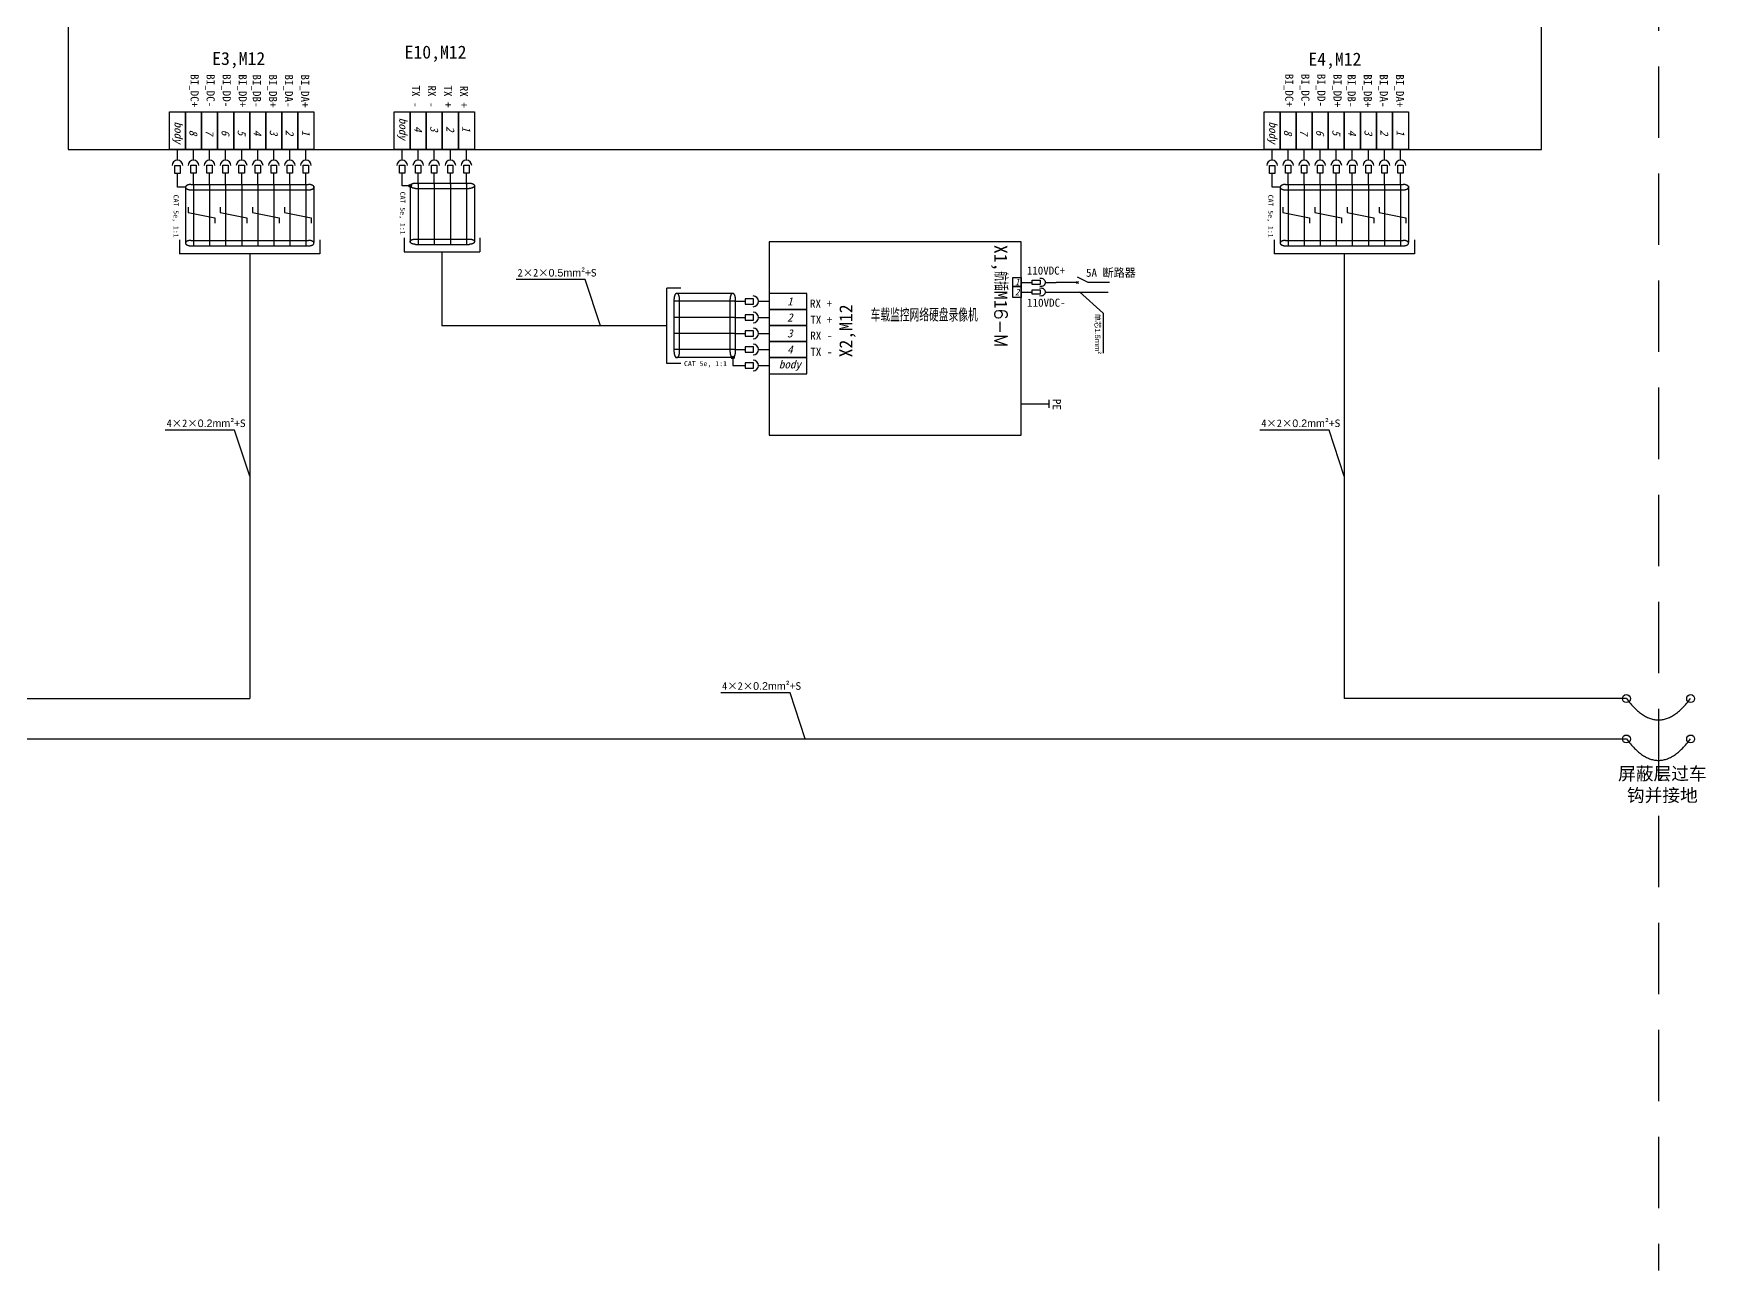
# Model space of a CAD drawing. Header units: millimetres. Extents: x -9110 to 102990, y -380 to 207980.
# Drawn here: x 25230 to 36943, y 121627 to 130296 of the extents above; entities that cross this region are included whole.
import ezdxf

# ---------------------------------------------------------------- set-up
doc = ezdxf.new("R2010")
doc.units = ezdxf.units.MM
doc.header["$LTSCALE"] = 1000
doc.header["$MEASUREMENT"] = 0
doc.linetypes.add('DASHED', pattern=[0.75, 0.5, -0.25])
doc.layers.add('电气', color=7, linetype='Continuous')
doc.layers.add('连接线', color=7, linetype='Continuous')
doc.styles.add('HORIZONTALGBCBIG', font='txt.shx', dxfattribs={"bigfont": 'gbcbig.shx'})
doc.styles.get("Standard").update_dxf_attribs({"font": 'simhei.ttf'})
doc.styles.add('STYLE1', font='txt.shx')
doc.dimstyles.get("Standard").update_dxf_attribs({"dimscale": 2, "dimtxt": 2.5, "dimasz": 2.5, "dimexe": 1.2, "dimexo": 0, "dimgap": 1.2, "dimtad": 0, "dimtih": 1, "dimtoh": 1, "dimzin": 12, "dimdsep": 46, "dimtxsty": 'STYLE1', "dimcen": 0.09, "dimadec": 0, "dimazin": 3, "dimtfac": 1, "dimtofl": 0, "dimtmove": 0, "dimatfit": 3, "dimfxl": 1.2, "dimtolj": 1, "dimtzin": 0, "dimarcsym": 0})

msp = doc.modelspace()

# ---------------------------------------------------------------- linework, layer by layer
at = {"color": 9, "linetype": 'Continuous'}
for p, q in [((26239, 129409), (26239, 129484)), ((26351, 129409), (26351, 129484)), ((26464, 129409), (26464, 129484)), ((26576, 129409), (26576, 129484)), ((26689, 129409), (26689, 129484)), ((26801, 129409), (26801, 129484)), ((26914, 129409), (26914, 129484)), ((27026, 129409), (27026, 129484)), ((27139, 129409), (27139, 129484)), ((27813, 129409), (27813, 129484)), ((27926, 129409), (27926, 129484)), ((28038, 129409), (28038, 129484)), ((28151, 129409), (28151, 129484)), ((28263, 129409), (28263, 129484)), ((33907, 129409), (33907, 129484)), ((34019, 129409), (34019, 129484)), ((34132, 129409), (34132, 129484)), ((34244, 129409), (34244, 129484)), ((34357, 129409), (34357, 129484)), ((34469, 129409), (34469, 129484)), ((34582, 129409), (34582, 129484)), ((34694, 129409), (34694, 129484)), ((34807, 129409), (34807, 129484)), ((26239, 129240), (26239, 129315)), ((26351, 129240), (26351, 129315)), ((26464, 129240), (26464, 129315)), ((26576, 129240), (26576, 129315)), ((26689, 129240), (26689, 129315)), ((26801, 129240), (26801, 129315)), ((26914, 129240), (26914, 129315)), ((27026, 129240), (27026, 129315)), ((27139, 129240), (27139, 129315)), ((27813, 129240), (27813, 129315)), ((27926, 129240), (27926, 129315)), ((28038, 129240), (28038, 129315)), ((28151, 129240), (28151, 129315)), ((28263, 129240), (28263, 129315)), ((33907, 129240), (33907, 129315)), ((34019, 129240), (34019, 129315)), ((34132, 129240), (34132, 129315)), ((34244, 129240), (34244, 129315)), ((34357, 129240), (34357, 129315)), ((34469, 129240), (34469, 129315)), ((34582, 129240), (34582, 129315)), ((34694, 129240), (34694, 129315)), ((34807, 129240), (34807, 129315)), ((26351, 129238), (26351, 128808)), ((26464, 129238), (26464, 128808)), ((26576, 129238), (26576, 128808)), ((26689, 129238), (26689, 128808)), ((26801, 129238), (26801, 128808)), ((26914, 129238), (26914, 128808)), ((27026, 129238), (27026, 128808)), ((27139, 129238), (27139, 128808)), ((27926, 129247), (27926, 128816)), ((28038, 129247), (28038, 128816)), ((28151, 129247), (28151, 128818)), ((28263, 129247), (28263, 128818)), ((34019, 129238), (34019, 128808)), ((34132, 129238), (34132, 128808)), ((34244, 129238), (34244, 128808)), ((34357, 129238), (34357, 128808)), ((34469, 129238), (34469, 128808)), ((34582, 129238), (34582, 128808)), ((34694, 129238), (34694, 128808)), ((34807, 129238), (34807, 128808)), ((30148, 128419), (29719, 128419)), ((30141, 128419), (30216, 128419)), ((30309, 128419), (30384, 128419)), ((30148, 128306), (29719, 128306)), ((30141, 128306), (30216, 128306)), ((30309, 128306), (30384, 128306)), ((30148, 128194), (29717, 128194)), ((30141, 128194), (30216, 128194)), ((30309, 128194), (30384, 128194)), ((30148, 128081), (29717, 128081)), ((30141, 128081), (30216, 128081)), ((30309, 128081), (30384, 128081)), ((30141, 127969), (30216, 127969)), ((30309, 127969), (30384, 127969))]:
    msp.add_line(p, q, dxfattribs=at)
at = {"color": 94, "linetype": 'DASHED'}
for p, q in [((26295, 129219), (26295, 128825)), ((26333, 129238), (26708, 129238)), ((26333, 129200), (26708, 129200)), ((26708, 129238), (27158, 129238)), ((26708, 129200), (27158, 129200)), ((27195, 129225), (27195, 128831)), ((27869, 129229), (27869, 128835)), ((27907, 129247), (28282, 129247)), ((27907, 129210), (28282, 129210)), ((28319, 129234), (28319, 128840)), ((33963, 129219), (33963, 128825)), ((34001, 129238), (34376, 129238)), ((34001, 129200), (34376, 129200)), ((34376, 129238), (34826, 129238)), ((34376, 129200), (34826, 129200)), ((34863, 129225), (34863, 128831)), ((27907, 128855), (28282, 128855)), ((26333, 128846), (26708, 128846)), ((26333, 128808), (26708, 128808)), ((26708, 128846), (27158, 128846)), ((26708, 128808), (27158, 128808)), ((27907, 128818), (28282, 128818)), ((34001, 128846), (34376, 128846)), ((34001, 128808), (34376, 128808)), ((34376, 128846), (34826, 128846)), ((34376, 128808), (34826, 128808)), ((29719, 128062), (29719, 128437)), ((30135, 128475), (29741, 128475)), ((29756, 128062), (29756, 128437)), ((30111, 128062), (30111, 128437)), ((30148, 128062), (30148, 128437)), ((30129, 128025), (29736, 128025))]:
    msp.add_line(p, q, dxfattribs=at)
for p, q in [((26745, 128752), (26745, 125635)), ((28092, 128767), (28092, 128248)), ((34413, 128752), (34413, 125635)), ((29668, 128248), (28092, 128248)), ((24883, 125635), (26745, 125635)), ((36389, 125635), (34413, 125635)), ((24883, 125352), (36389, 125352))]:
    msp.add_line(p, q)
at = {"color": 7, "linetype": 'Continuous'}
for p, q in [((32150, 128552), (32225, 128552)), ((32319, 128552), (32394, 128552)), ((32150, 128484), (32225, 128484)), ((32319, 128484), (32394, 128484))]:
    msp.add_line(p, q, dxfattribs=at)
for points in [[(25473, 129484), (35794, 129484), (35794, 131546), (25473, 131546)], [(32283, 128567), (32283, 128537), (32227, 128537), (32227, 128567)], [(32283, 128499), (32283, 128470), (32227, 128470), (32227, 128499)]]:
    msp.add_lwpolyline(points, close=True, dxfattribs=at)
at = {"color": 9, "linetype": 'Continuous'}
for points in [[(26183, 129484), (26183, 129746), (26295, 129746), (26295, 129484)], [(26295, 129484), (26295, 129746), (26408, 129746), (26408, 129484)], [(26408, 129484), (26408, 129746), (26520, 129746), (26520, 129484)], [(26520, 129484), (26520, 129746), (26633, 129746), (26633, 129484)], [(26633, 129484), (26633, 129746), (26745, 129746), (26745, 129484)], [(26745, 129484), (26745, 129746), (26858, 129746), (26858, 129484)], [(26858, 129484), (26858, 129746), (26970, 129746), (26970, 129484)], [(26970, 129484), (26970, 129746), (27083, 129746), (27083, 129484)], [(27083, 129484), (27083, 129746), (27195, 129746), (27195, 129484)], [(27757, 129484), (27757, 129746), (27869, 129746), (27869, 129484)], [(27869, 129484), (27869, 129746), (27982, 129746), (27982, 129484)], [(27982, 129484), (27982, 129746), (28094, 129746), (28094, 129484)], [(28094, 129484), (28094, 129746), (28207, 129746), (28207, 129484)], [(28207, 129484), (28207, 129746), (28319, 129746), (28319, 129484)], [(33851, 129484), (33851, 129746), (33963, 129746), (33963, 129484)], [(33963, 129484), (33963, 129746), (34076, 129746), (34076, 129484)], [(34076, 129484), (34076, 129746), (34188, 129746), (34188, 129484)], [(34188, 129484), (34188, 129746), (34301, 129746), (34301, 129484)], [(34301, 129484), (34301, 129746), (34413, 129746), (34413, 129484)], [(34413, 129484), (34413, 129746), (34526, 129746), (34526, 129484)], [(34526, 129484), (34526, 129746), (34638, 129746), (34638, 129484)], [(34638, 129484), (34638, 129746), (34751, 129746), (34751, 129484)], [(34751, 129484), (34751, 129746), (34863, 129746), (34863, 129484)], [(26220, 129371), (26258, 129371), (26258, 129315), (26220, 129315)], [(26333, 129373), (26370, 129373), (26370, 129317), (26333, 129317)], [(26445, 129373), (26483, 129373), (26483, 129317), (26445, 129317)], [(26558, 129373), (26595, 129373), (26595, 129317), (26558, 129317)], [(26670, 129373), (26708, 129373), (26708, 129317), (26670, 129317)], [(26783, 129373), (26820, 129373), (26820, 129317), (26783, 129317)], [(26895, 129373), (26933, 129373), (26933, 129317), (26895, 129317)], [(27008, 129373), (27045, 129373), (27045, 129317), (27008, 129317)], [(27120, 129373), (27158, 129373), (27158, 129317), (27120, 129317)], [(27794, 129373), (27832, 129373), (27832, 129317), (27794, 129317)], [(27907, 129373), (27944, 129373), (27944, 129317), (27907, 129317)], [(28019, 129373), (28057, 129373), (28057, 129317), (28019, 129317)], [(28132, 129373), (28169, 129373), (28169, 129317), (28132, 129317)], [(28244, 129373), (28282, 129373), (28282, 129317), (28244, 129317)], [(33888, 129371), (33926, 129371), (33926, 129315), (33888, 129315)], [(34001, 129373), (34038, 129373), (34038, 129317), (34001, 129317)], [(34113, 129373), (34151, 129373), (34151, 129317), (34113, 129317)], [(34226, 129373), (34263, 129373), (34263, 129317), (34226, 129317)], [(34338, 129373), (34376, 129373), (34376, 129317), (34338, 129317)], [(34451, 129373), (34488, 129373), (34488, 129317), (34451, 129317)], [(34563, 129373), (34601, 129373), (34601, 129317), (34563, 129317)], [(34676, 129373), (34713, 129373), (34713, 129317), (34676, 129317)], [(34788, 129373), (34826, 129373), (34826, 129317), (34788, 129317)], [(30274, 128400), (30274, 128437), (30217, 128437), (30217, 128400)], [(30384, 128362), (30647, 128362), (30647, 128475), (30384, 128475)], [(30274, 128287), (30274, 128325), (30217, 128325), (30217, 128287)], [(30384, 128250), (30647, 128250), (30647, 128362), (30384, 128362)], [(30274, 128175), (30274, 128212), (30217, 128212), (30217, 128175)], [(30384, 128137), (30647, 128137), (30647, 128250), (30384, 128250)], [(30274, 128062), (30274, 128100), (30217, 128100), (30217, 128062)], [(30384, 128025), (30647, 128025), (30647, 128137), (30384, 128137)], [(30274, 127950), (30274, 127987), (30217, 127987), (30217, 127950)], [(30384, 127912), (30647, 127912), (30647, 128025), (30384, 128025)]]:
    msp.add_lwpolyline(points, close=True, dxfattribs=at)
at = {"color": 94, "linetype": 'Continuous'}
for points in [[(26295, 129219), (26239, 129219), (26239, 129240)], [(27869, 129229), (27813, 129229), (27813, 129249)], [(33963, 129219), (33907, 129219), (33907, 129240)], [(30129, 128025), (30129, 127969), (30150, 127969)]]:
    msp.add_lwpolyline(points, dxfattribs=at)
at = {"color": 9, "linetype": 'Continuous'}
for points in [[(26314, 129079), (26314, 129042), (26501, 129004), (26501, 128967)], [(26539, 129079), (26539, 129042), (26726, 129004), (26726, 128967)], [(26764, 129079), (26764, 129042), (26951, 129004), (26951, 128967)], [(26989, 129079), (26989, 129042), (27176, 129004), (27176, 128967)], [(33982, 129079), (33982, 129042), (34169, 129004), (34169, 128967)], [(34207, 129079), (34207, 129042), (34394, 129004), (34394, 128967)], [(34432, 129079), (34432, 129042), (34619, 129004), (34619, 128967)], [(34657, 129079), (34657, 129042), (34844, 129004), (34844, 128967)]]:
    msp.add_lwpolyline(points, dxfattribs=at)
msp.add_lwpolyline([(32150, 128835), (30384, 128835), (30384, 127481), (32150, 127481)], close=True)
at = {"color": 165, "linetype": 'Continuous'}
for points in [[(32150, 128522), (32090, 128522), (32090, 128586), (32150, 128586)], [(32150, 128447), (32090, 128447), (32090, 128522), (32150, 128522)]]:
    msp.add_lwpolyline(points, close=True, dxfattribs=at)
at = {"color": 94, "linetype": 'Continuous'}
for centre in [(27869, 129229), (30129, 128025)]:
    msp.add_circle(centre, 9.38, dxfattribs=at)
at = {"color": 10, "linetype": 'Continuous'}
for centre in [(36389, 125635), (36839, 125635)]:
    msp.add_circle(centre, 27.8, dxfattribs=at)
at = {"color": 140, "linetype": 'Continuous'}
for centre in [(36389, 125352), (36839, 125352)]:
    msp.add_circle(centre, 27.8, dxfattribs=at)
at = {"color": 9, "linetype": 'Continuous'}
for centre, start, end in [((26239, 129371), 90, 180), ((26239, 129371), 0, 90), ((26351, 129371), 90, 180), ((26351, 129371), 0, 90), ((26464, 129371), 90, 180), ((26464, 129371), 0, 90), ((26576, 129371), 90, 180), ((26576, 129371), 0, 90), ((26689, 129371), 90, 180), ((26689, 129371), 0, 90), ((26801, 129371), 90, 180), ((26801, 129371), 0, 90), ((26914, 129371), 90, 180), ((26914, 129371), 0, 90), ((27026, 129371), 90, 180), ((27026, 129371), 0, 90), ((27139, 129371), 90, 180), ((27139, 129371), 0, 90), ((27813, 129371), 90, 180), ((27813, 129371), 0, 90), ((27926, 129371), 90, 180), ((27926, 129371), 0, 90), ((28038, 129371), 90, 180), ((28038, 129371), 0, 90), ((28151, 129371), 90, 180), ((28151, 129371), 0, 90), ((28263, 129371), 90, 180), ((28263, 129371), 0, 90), ((33907, 129371), 90, 180), ((33907, 129371), 0, 90), ((34019, 129371), 90, 180), ((34019, 129371), 0, 90), ((34132, 129371), 90, 180), ((34132, 129371), 0, 90), ((34244, 129371), 90, 180), ((34244, 129371), 0, 90), ((34357, 129371), 90, 180), ((34357, 129371), 0, 90), ((34469, 129371), 90, 180), ((34469, 129371), 0, 90), ((34582, 129371), 90, 180), ((34582, 129371), 0, 90), ((34694, 129371), 90, 180), ((34694, 129371), 0, 90), ((34807, 129371), 90, 180), ((34807, 129371), 0, 90), ((30272, 128419), 0, 90), ((30272, 128419), 270, 0), ((30272, 128306), 0, 90), ((30272, 128306), 270, 0), ((30272, 128194), 0, 90), ((30272, 128194), 270, 0), ((30272, 128081), 0, 90), ((30272, 128081), 270, 0), ((30272, 127969), 0, 90), ((30272, 127969), 270, 0)]:
    msp.add_arc(centre, 37.5, start, end, dxfattribs=at)
at = {"color": 94, "linetype": 'DASHED'}
for centre, major_axis, start_param, end_param in [((26333, 129219), (-37.5, 0), 4.712389, 6.283185), ((26333, 129219), (-37.5, 0), 0, 1.570796), ((27158, 129219), (37.5, 0), 0, 1.570796), ((27158, 129219), (37.5, 0), 4.712389, 6.283185), ((34001, 129219), (-37.5, 0), 4.712389, 6.283185), ((34001, 129219), (-37.5, 0), 0, 1.570796), ((34826, 129219), (37.5, 0), 0, 1.570796), ((34826, 129219), (37.5, 0), 4.712389, 6.283185), ((26333, 128827), (-37.5, 0), 4.712389, 6.283185), ((26333, 128827), (-37.5, 0), 0, 1.570796), ((27158, 128827), (37.5, 0), 0, 1.570796), ((27158, 128827), (37.5, 0), 4.712389, 6.283185), ((34001, 128827), (-37.5, 0), 4.712389, 6.283185), ((34001, 128827), (-37.5, 0), 0, 1.570796), ((34826, 128827), (37.5, 0), 0, 1.570796), ((34826, 128827), (37.5, 0), 4.712389, 6.283185), ((29737, 128437), (0, -37.5), 3.141593, 4.712389), ((29737, 128437), (0, -37.5), 1.570796, 3.141593), ((30129, 128437), (0, -37.5), 3.141593, 4.712389), ((30129, 128437), (0, -37.5), 1.570796, 3.141593), ((29737, 128062), (0, 37.5), 1.570796, 3.141593), ((29737, 128062), (0, 37.5), 3.141593, 4.712389), ((30129, 128062), (0, 37.5), 1.570796, 3.141593), ((30129, 128062), (0, 37.5), 3.141593, 4.712389)]:
    msp.add_ellipse(centre, major_axis=major_axis, ratio=0.5, start_param=start_param, end_param=end_param, dxfattribs=at)
at = {"color": 94, "linetype": 'DASHED', "extrusion": (0, 0, -1)}
for centre, major_axis, start_param, end_param in [((27907, 129229), (37.5, 0), 3.141593, 4.712389), ((27907, 129229), (37.5, 0), 1.570796, 3.141593), ((28282, 129229), (-37.5, 0), 1.570796, 3.141593), ((28282, 129229), (-37.5, 0), 3.141593, 4.712389), ((27907, 128837), (37.5, 0), 3.141593, 4.712389), ((28282, 128837), (-37.5, 0), 1.570796, 3.141593), ((27907, 128837), (37.5, 0), 1.570796, 3.141593), ((28282, 128837), (-37.5, 0), 3.141593, 4.712389)]:
    msp.add_ellipse(centre, major_axis=major_axis, ratio=0.5, start_param=start_param, end_param=end_param, dxfattribs=at)
at = {"color": 7, "linetype": 'Continuous', "extrusion": (0, 0, -1)}
for centre, major_axis, ratio in [((32283, 128546), (-23.4, -29.3), 0.905539), ((32283, 128558), (-23.4, 29.3), 0.905539), ((32284, 128477), (-22.5, -30), 0.883883), ((32284, 128492), (-22.5, 30), 0.883883)]:
    msp.add_ellipse(centre, major_axis=major_axis, ratio=ratio, start_param=2.356194, end_param=3.926991, dxfattribs=at)
at = {"layer": '电气', "linetype": 'Continuous'}
for p, q in [((32544, 128552), (32394, 128552)), ((32551, 128544), (32536, 128559)), ((32551, 128559), (32536, 128544)), ((32619, 128552), (32544, 128589)), ((32769, 128552), (32619, 128552))]:
    msp.add_line(p, q, dxfattribs=at)
at = {"layer": '连接线', "linetype": 'DASHED'}
msp.add_line((36614, 137564), (36614, 121627), dxfattribs=at)
at = {"layer": '连接线', "linetype": 'Continuous'}
for p, q in [((26254, 128850), (26254, 128752)), ((27236, 128850), (27236, 128752)), ((27828, 128865), (27828, 128767)), ((28357, 128865), (28357, 128767)), ((33922, 128850), (33922, 128752)), ((34904, 128850), (34904, 128752)), ((27236, 128752), (26254, 128752)), ((27828, 128767), (28357, 128767)), ((34904, 128752), (33922, 128752)), ((29766, 128512), (29668, 128512)), ((29668, 127984), (29668, 128512)), ((32394, 128484), (32759, 128484)), ((29766, 127984), (29668, 127984))]:
    msp.add_line(p, q, dxfattribs=at)
at = {"layer": '连接线', "color": 2, "linetype": 'Continuous'}
for p, q in [((32151, 127701), (32343, 127701)), ((32343, 127729), (32343, 127672))]:
    msp.add_line(p, q, dxfattribs=at)
at = {"layer": '连接线', "linetype": 'Continuous'}
for points in [[(36389, 125635), (36614, 125335), (36839, 125635)], [(36389, 125352), (36614, 125052), (36839, 125352)]]:
    msp.add_open_spline(points, degree=2, dxfattribs=at)

# ---------------------------------------------------------------- texts
at = {"style": 'HORIZONTALGBCBIG'}
for s, insert, char_height, width, attachment_point in [('{\\fSimSun|b0|i0|c134|p2;E3,M12}', (26668, 130109), 90.95, 750, 5), ('{\\fSimSun|b0|i0|c134|p2;\\C7;E10,M12\\P}', (28047, 130154), 90.95, 750, 5), ('{\\fSimSun|b0|i0|c134|p2;\\C7;E4,M12}', (34347, 130105), 90.95, 750, 5), ('\\pxql;{\\fSimSun|b0|i0|c134|p2;\\C7;110VDC+}', (32465, 128634), 56.25, 275.81, 6), ('{\\fSimSun|b0|i0|c134|p2;\\C7;5A 断路器}', (32952, 128616), 56.84, 510.12, 6), ('\\pxt0;{\\fSimSun|b0|i1|c134|p2;\\H1x;\\C7;2}', (32137, 128484), 45.48, 71.31, 6), ('{\\fSimSun|b0|i1|c134|p2;\\C7;1}', (32137, 128554), 45.48, 67.04, 6), ('\\pxqc;{\\fSimSun|b0|i1|c134|p2;\\H1x;\\C7;1}', (30398, 128419), 56.84, 262.5, 4), ('车载监控网络硬盘录像机', (31470, 128368), 90.95, 1096.87, 2), ('{\\fSimSun|b0|i0|c134|p2;\\H1x;\\C7;110VDC-}', (32461, 128409), 56.84, 337.5, 6), ('\\pxqc;{\\fSimSun|b0|i1|c134|p2;\\H1x;\\C7;2}', (30398, 128306), 56.84, 262.5, 4), ('\\pxqc;{\\fSimSun|b0|i1|c134|p2;\\H1x;\\C7;3}', (30398, 128194), 56.84, 262.5, 4), ('\\pxqc;{\\fSimSun|b0|i1|c134|p2;\\H1x;\\C7;4}', (30398, 128081), 56.84, 262.5, 4), ('{\\fSimSun|b0|i0|c134|p2;\\C7;CAT 5e, 1:1}', (29938, 127978), 35, 393.96, 5), ('\\pxqc;{\\fSimSun|b0|i1|c134|p2;\\H1x;\\C7;body}', (30398, 127969), 56.84, 262.5, 4), ('{\\fSimSun|b0|i0|c134|p2;\\C7;屏蔽层过车钩并接地}', (36641, 125028), 90.95, 711.56, 5)]:
    msp.add_mtext(s, dxfattribs=dict(at, insert=insert, char_height=char_height, width=width, attachment_point=attachment_point))
at = {"char_height": 56.84, "width": 375, "rotation": 270}
for s, insert, attachment_point in [('{\\fSimSun|b0|i0|c134|p2;\\C7;BI_DC+}', (26354, 130011), 4), ('{\\fSimSun|b0|i0|c134|p2;\\C7;BI_DC-}', (26466, 130011), 4), ('{\\fSimSun|b0|i0|c134|p2;\\C7;BI_DD-}', (26579, 130011), 4), ('{\\fSimSun|b0|i0|c134|p2;\\C7;BI_DD\\fSimSun|b0|i0|c0|p2;+}', (26691, 130010), 4), ('{\\fSimSun|b0|i0|c134|p2;\\C7;BI_DB\\fSimSun|b0|i0|c0|p2;-}', (26790, 130009), 4), ('{\\fSimSun|b0|i0|c134|p2;\\C7;BI_DB+}', (26903, 130009), 4), ('{\\fSimSun|b0|i0|c134|p2;\\C7;BI_DA-}', (27015, 130009), 4), ('{\\fSimSun|b0|i0|c134|p2;\\C7;BI_DA+}', (27128, 130009), 4), ('{\\fSimSun|b0|i0|c134|p2;\\C7;TX\\fSimSun|b0|i0|c0|p2; -}', (27910, 129777), 6), ('{\\fSimSun|b0|i0|c134|p2;\\C7;RX\\fSimSun|b0|i0|c0|p2; -}', (28022, 129777), 6), ('{\\fSimSun|b0|i0|c134|p2;\\C7;TX \\fSimSun|b0|i0|c0|p2;+}', (28135, 129777), 6), ('{\\fSimSun|b0|i0|c134|p2;\\C7;RX\\fSimSun|b0|i0|c0|p2; +}', (28247, 129775), 6), ('{\\fSimSun|b0|i0|c134|p2;\\C7;BI_DC+}', (34022, 130013), 4), ('{\\fSimSun|b0|i0|c134|p2;\\C7;BI_DC-}', (34135, 130013), 4), ('{\\fSimSun|b0|i0|c134|p2;\\C7;BI_DD-}', (34247, 130013), 4), ('{\\fSimSun|b0|i0|c134|p2;\\C7;BI_DD\\fSimSun|b0|i0|c0|p2;+}', (34360, 130012), 4), ('{\\fSimSun|b0|i0|c134|p2;\\C7;BI_DB\\fSimSun|b0|i0|c0|p2;-}', (34459, 130010), 4), ('{\\fSimSun|b0|i0|c134|p2;\\C7;BI_DB+}', (34572, 130010), 4), ('{\\fSimSun|b0|i0|c134|p2;\\C7;BI_DA-}', (34684, 130010), 4), ('{\\fSimSun|b0|i0|c134|p2;\\C7;BI_DA+}', (34797, 130010), 4)]:
    msp.add_mtext(s, dxfattribs=dict(at, insert=insert, attachment_point=attachment_point))
at = {"style": 'HORIZONTALGBCBIG'}
for s, insert, char_height, width, attachment_point, rotation in [('\\pxqc;{\\fSimSun|b0|i1|c134|p2;\\H1x;\\C7;body}', (26239, 129733), 56.84, 262.5, 4, 270), ('\\pxqc;{\\fSimSun|b0|i1|c134|p2;\\H1x;\\C7;body}', (27813, 129497), 56.84, 262.5, 6, 270), ('\\pxqc;{\\fSimSun|b0|i1|c134|p2;\\H1x;\\C7;body}', (33907, 129733), 56.84, 262.5, 4, 270), ('\\pxqc;{\\fSimSun|b0|i1|c134|p2;\\C7;8}', (26351, 129733), 56.84, 262.5, 4, 270), ('\\pxqc;{\\fSimSun|b0|i1|c134|p2;\\C7;7}', (26464, 129733), 56.84, 262.5, 4, 270), ('\\pxqc;{\\fSimSun|b0|i1|c134|p2;\\C7;6}', (26576, 129733), 56.84, 262.5, 4, 270), ('\\pxqc;{\\fSimSun|b0|i1|c134|p2;\\C7;5}', (26689, 129733), 56.84, 262.5, 4, 270), ('\\pxqc;{\\fSimSun|b0|i1|c134|p2;\\H1x;\\C7;4}', (26801, 129733), 56.84, 262.5, 4, 270), ('\\pxqc;{\\fSimSun|b0|i1|c134|p2;\\H1x;\\C7;3}', (26914, 129733), 56.84, 262.5, 4, 270), ('\\pxqc;{\\fSimSun|b0|i1|c134|p2;\\H1x;\\C7;2}', (27026, 129733), 56.84, 262.5, 4, 270), ('\\pxqc;{\\fSimSun|b0|i1|c134|p2;\\H1x;\\C7;1}', (27139, 129733), 56.84, 262.5, 4, 270), ('\\pxqc;{\\fSimSun|b0|i1|c134|p2;\\H1x;\\C7;4}', (27926, 129497), 56.84, 262.5, 6, 270), ('\\pxqc;{\\fSimSun|b0|i1|c134|p2;\\H1x;\\C7;3}', (28038, 129497), 56.84, 262.5, 6, 270), ('\\pxqc;{\\fSimSun|b0|i1|c134|p2;\\H1x;\\C7;2}', (28151, 129497), 56.84, 262.5, 6, 270), ('\\pxqc;{\\fSimSun|b0|i1|c134|p2;\\H1x;\\C7;1}', (28263, 129497), 56.84, 262.5, 6, 270), ('\\pxqc;{\\fSimSun|b0|i1|c134|p2;\\C7;8}', (34019, 129733), 56.84, 262.5, 4, 270), ('\\pxqc;{\\fSimSun|b0|i1|c134|p2;\\C7;7}', (34132, 129733), 56.84, 262.5, 4, 270), ('\\pxqc;{\\fSimSun|b0|i1|c134|p2;\\C7;6}', (34244, 129733), 56.84, 262.5, 4, 270), ('\\pxqc;{\\fSimSun|b0|i1|c134|p2;\\C7;5}', (34357, 129733), 56.84, 262.5, 4, 270), ('\\pxqc;{\\fSimSun|b0|i1|c134|p2;\\H1x;\\C7;4}', (34469, 129733), 56.84, 262.5, 4, 270), ('\\pxqc;{\\fSimSun|b0|i1|c134|p2;\\H1x;\\C7;3}', (34582, 129733), 56.84, 262.5, 4, 270), ('\\pxqc;{\\fSimSun|b0|i1|c134|p2;\\H1x;\\C7;2}', (34694, 129733), 56.84, 262.5, 4, 270), ('\\pxqc;{\\fSimSun|b0|i1|c134|p2;\\H1x;\\C7;1}', (34807, 129733), 56.84, 262.5, 4, 270), ('{\\fSimSun|b0|i0|c134|p2;\\C7;CAT 5e, 1:1}', (26225, 129016), 35, 393.96, 5, 270), ('{\\fSimSun|b0|i0|c134|p2;\\C7;CAT 5e, 1:1}', (27813, 129037), 35, 393.96, 5, 270), ('{\\fSimSun|b0|i0|c134|p2;\\C7;CAT 5e, 1:1}', (33893, 129016), 35, 393.96, 5, 270), ('{\\fSimSun|b0|i0|c134|p2;\\C7;X1,\\Ftxt,gbcbig|c134;航插\\fSimSun|b0|i0|c134|p2;M1\\Ftxt,gbcbig|c134;6-M}', (31938, 128455), 90.95, 1096.87, 8, 270), ('{\\fSimSun|b0|i0|c134|p2;\\C7;X2,M12}', (30933, 128212), 90.95, 750, 5, 90), ('{\\fSimSun|b0|i0|c134|p2;\\C2;PE}', (32399, 127735), 56.84, 116.98, 4, 270)]:
    msp.add_mtext(s, dxfattribs=dict(at, insert=insert, char_height=char_height, width=width, attachment_point=attachment_point, rotation=rotation))
at = {"color": 1, "char_height": 53.36, "width": 648.97, "attachment_point": 1}
for s, insert in [('{\\fSimSun|b0|i0|c134|p2;2×2×\\fArial|b0|i0|c0|p32;0.5mm\\fCalibri|b0|i0|c0|p32;²+S}', (28621, 128646)), ('{\\fSimSun|b0|i0|c134|p2;4×2×\\fArial|b0|i0|c204|p32;0.2mm\\fCalibri|b0|i0|c0|p32;²+S}', (26163, 127591)), ('{\\fSimSun|b0|i0|c134|p2;4×2×\\fArial|b0|i0|c204|p32;0.2mm\\fCalibri|b0|i0|c0|p32;²+S}', (33831, 127591)), ('{\\fSimSun|b0|i0|c134|p2;4×2×\\fArial|b0|i0|c204|p32;0.2mm\\fCalibri|b0|i0|c0|p32;²+S}', (30054, 125750))]:
    msp.add_mtext(s, dxfattribs=dict(at, insert=insert))
at = {"char_height": 56.84, "width": 375, "attachment_point": 4}
for s, insert in [('{\\fSimSun|b0|i0|c134|p2;\\C7;RX\\fSimSun|b0|i0|c0|p2; +}', (30670, 128403)), ('{\\fSimSun|b0|i0|c134|p2;\\C7;TX \\fSimSun|b0|i0|c0|p2;+}', (30672, 128290)), ('{\\fSimSun|b0|i0|c134|p2;\\C7;RX\\fSimSun|b0|i0|c0|p2; -}', (30672, 128178)), ('{\\fSimSun|b0|i0|c134|p2;\\C7;TX\\fSimSun|b0|i0|c0|p2; -}', (30672, 128065))]:
    msp.add_mtext(s, dxfattribs=dict(at, insert=insert))
at = {"color": 1, "insert": (32662, 128334), "char_height": 37.5, "width": 289.87, "attachment_point": 7, "rotation": 270}
msp.add_mtext('{\\fSimSun|b0|i0|c134|p2;单芯\\fArial|b0|i0|c0|p32;1.5mm\\fCalibri|b0|i0|c0|p32;²}', dxfattribs=at)

# ---------------------------------------------------------------- leaders
for points in [[(29203, 128248), (29096, 128572), (28612, 128572)], [(26745, 127194), (26638, 127517), (26154, 127517)], [(34413, 127194), (34306, 127517), (33822, 127517)], [(30636, 125352), (30530, 125676), (30045, 125676)]]:
    msp.add_leader(points, dimstyle='Standard', override={"dimasz": 2, "dimgap": 0.09, "dimtad": 0, "dimtih": 0, "dimtoh": 0, "dimdec": 2, "dimclrd": 1})
at = {"color": 1}
msp.add_leader([(32559, 128485), (32723, 128336), (32723, 128055)], dimstyle='Standard', override={"dimasz": 2, "dimgap": 0.09, "dimtad": 0, "dimtih": 0, "dimtoh": 0, "dimdec": 2, "dimclrd": 1}, dxfattribs=at)

doc.saveas('drawing.dxf')
